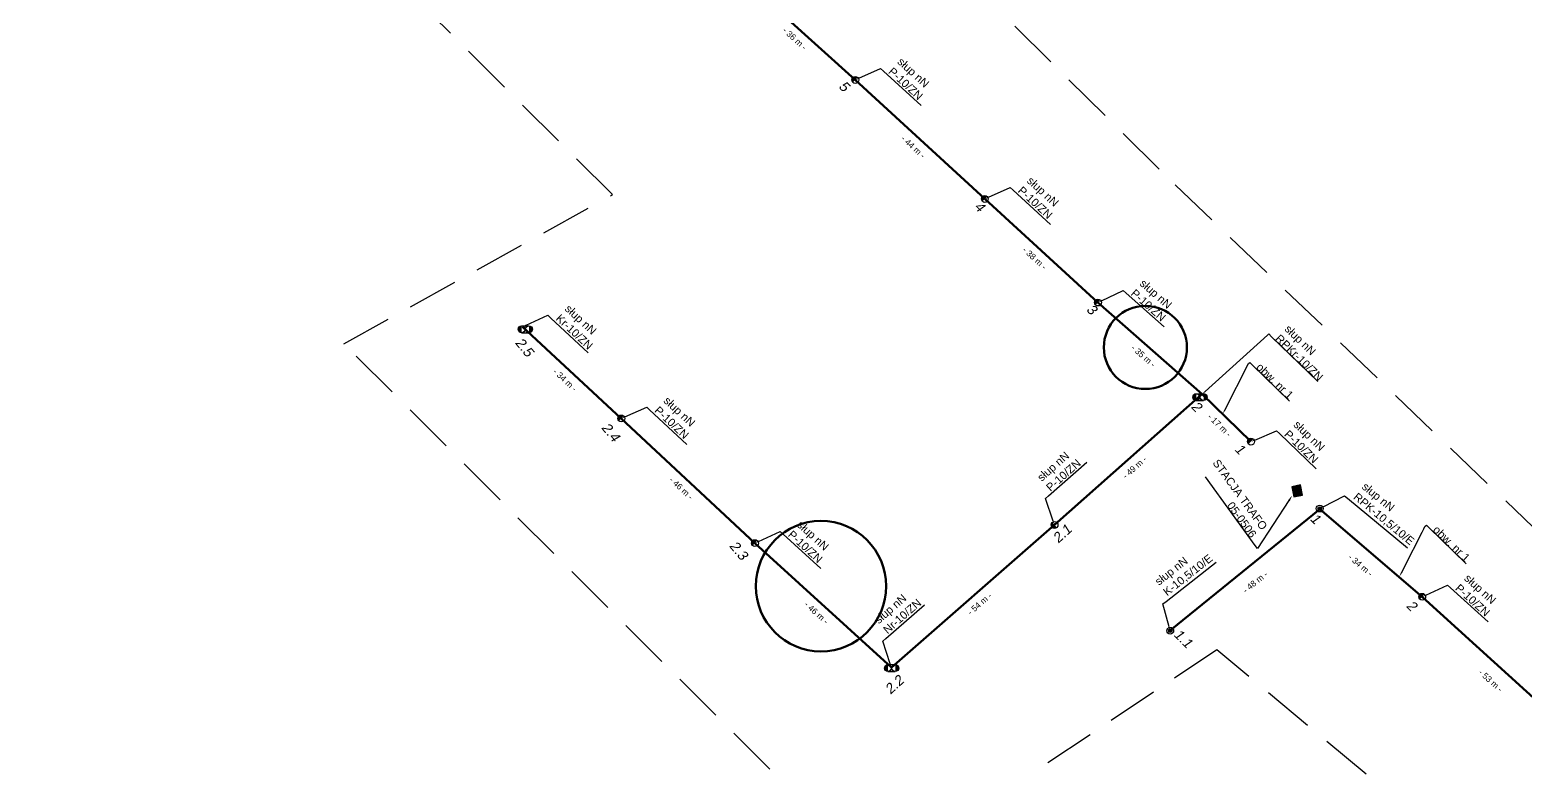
# Model space of a CAD drawing. Header units: millimetres. Extents: x 7530081 to 7533485, y 5764674 to 5768549.
# Drawn here: x 7530721.8 to 7531095.4, y 5767524.3 to 5767708.7 of the extents above; entities that cross this region are included whole.
import ezdxf
from ezdxf import colors
from ezdxf.entities.mleader import LeaderData, LeaderLine
from ezdxf.math import Vec2, Vec3

# ---------------------------------------------------------------- set-up
doc = ezdxf.new("R2010")
doc.units = ezdxf.units.MM
doc.linetypes.add('Celestynow_test|1_3', pattern=[1, 0.5, -0.5])
doc.linetypes.add('DASHED', pattern=[19.05, 12.7, -6.35])
for name, color, linetype, lineweight in [('!SN', 6, 'Celestynow_test|1_3', 70), ('!TELE', 3, 'Continuous', 50), ('!wymiary', 7, 'Continuous', 25), ('_numery', 7, 'Continuous', 40), ('_PRZEWIESZENIA', 6, 'Continuous', 50)]:
    doc.layers.add(name, color=color, linetype=linetype, lineweight=lineweight)
for name, color, linetype in [('!trafo', 6, 'DASHED'), ('_arkusze model', 7, 'Continuous'), ('_MM LINIA Sn', 40, 'Continuous'), ('_MM opisy', 7, 'Continuous'), ('_MM slupy', 5, 'Continuous'), ('_mm trafo', 3, 'Continuous')]:
    doc.layers.add(name, color=color, linetype=linetype)
doc.layers.get('_arkusze model').off()
doc.styles.get("Standard").update_dxf_attribs({"font": 'ARIAL.TTF'})
doc.dimstyles.new('opis linie', dxfattribs={"dimtxt": 1.5, "dimasz": 0.18, "dimexe": 0.18, "dimexo": 0.0625, "dimgap": 2.5, "dimtad": 4, "dimdec": 0, "dimzin": 0, "dimdsep": 46, "dimtxsty": 'Standard', "dimcen": 0.09, "dimse1": 1, "dimse2": 1, "dimsd1": 1, "dimsd2": 1, "dimclrt": 256, "dimadec": 0, "dimazin": 0, "dimtfac": 1, "dimtdec": 0, "dimtofl": 0, "dimtmove": 0, "dimatfit": 3, "dimfxl": 1, "dimtfill": 1, "dimtolj": 1, "dimtzin": 0, "dimarcsym": 0})

# ---------------------------------------------------------------- blocks, each defined once
blk = doc.blocks.new('R')
at = {"layer": '_MM slupy', "transparency": 33554687}
h = blk.add_hatch(color=256, dxfattribs=at)
h.dxf.hatch_style = 1
h.paths.add_polyline_path([(-0.93, -0.86), (-0.93, 0.86, 1)])
h = blk.add_hatch(color=256, dxfattribs=at)
h.dxf.hatch_style = 1
h.paths.add_polyline_path([(0.93, 0.86), (0.93, -0.86, 1)])
at = {"layer": '_MM slupy'}
for points in [[(-0.93, 0.86), (0.93, 0.86)], [(-0.93, -0.86), (0.93, -0.86)]]:
    blk.add_lwpolyline(points, dxfattribs=at)
for centre in [(-0.93, 0), (0.93, 0)]:
    blk.add_circle(centre, 0.857, dxfattribs=at)
blk = doc.blocks.new('E')
at = {"layer": '_MM slupy'}
h = blk.add_hatch(color=256, dxfattribs=at)
h.dxf.hatch_style = 1
h.paths.add_polyline_path([(0.27, 0.37, 1), (-0.27, -0.37, 1)])
for radius in [0.857, 0.457]:
    blk.add_circle((0, 0), radius, dxfattribs=at)
blk = doc.blocks.new('*D492')
at = {"layer": '!wymiary', "insert": (7531027.98, 5767570.74), "char_height": 1.5, "attachment_point": 5, "rotation": 38.9602, "bg_fill": 3, "box_fill_scale": 1.1, "bg_fill_color": 9, "bg_fill_true_color": 13158600, "bg_fill_transparency": 0}
blk.add_mtext('\\A1;- 48 m -', dxfattribs=at)
blk = doc.blocks.new('*D493')
at = {"layer": '!wymiary', "insert": (7531054.31, 5767574.96), "char_height": 1.5, "attachment_point": 5, "rotation": 319.4848, "bg_fill": 3, "box_fill_scale": 1.1, "bg_fill_color": 9, "bg_fill_true_color": 13158600, "bg_fill_transparency": 0}
blk.add_mtext('\\A1;- 34 m -', dxfattribs=at)
blk = doc.blocks.new('*D494')
at = {"layer": '!wymiary', "insert": (7531086.81, 5767546.13), "char_height": 1.5, "attachment_point": 5, "rotation": 317.7589, "bg_fill": 3, "box_fill_scale": 1.1, "bg_fill_color": 9, "bg_fill_true_color": 13158600, "bg_fill_transparency": 0}
blk.add_mtext('\\A1;- 53 m -', dxfattribs=at)
blk = doc.blocks.new('*D498')
at = {"layer": '!wymiary', "insert": (7530997.84, 5767599.39), "char_height": 1.5, "attachment_point": 5, "rotation": 41.5354, "bg_fill": 3, "box_fill_scale": 1.1, "bg_fill_color": 9, "bg_fill_true_color": 13158600, "bg_fill_transparency": 0}
blk.add_mtext('\\A1;- 49 m -', dxfattribs=at)
blk = doc.blocks.new('*D499')
at = {"layer": '!wymiary', "insert": (7530959.11, 5767565.32), "char_height": 1.5, "attachment_point": 5, "rotation": 41.1437, "bg_fill": 3, "box_fill_scale": 1.1, "bg_fill_color": 9, "bg_fill_true_color": 13158600, "bg_fill_transparency": 0}
blk.add_mtext('\\A1;- 54 m -', dxfattribs=at)
blk = doc.blocks.new('*D500')
at = {"layer": '!wymiary', "insert": (7530918.33, 5767563.09), "char_height": 1.5, "attachment_point": 5, "rotation": 317.6601, "bg_fill": 3, "box_fill_scale": 1.1, "bg_fill_color": 9, "bg_fill_true_color": 13158600, "bg_fill_transparency": 0}
blk.add_mtext('\\A1;- 46 m -', dxfattribs=at)
blk = doc.blocks.new('*D501')
at = {"layer": '!wymiary', "insert": (7530884.56, 5767594.21), "char_height": 1.5, "attachment_point": 5, "rotation": 316.999, "bg_fill": 3, "box_fill_scale": 1.1, "bg_fill_color": 9, "bg_fill_true_color": 13158600, "bg_fill_transparency": 0}
blk.add_mtext('\\A1;- 46 m -', dxfattribs=at)
blk = doc.blocks.new('*D502')
at = {"layer": '!wymiary', "insert": (7530855.52, 5767621.25), "char_height": 1.5, "attachment_point": 5, "rotation": 317.1051, "bg_fill": 3, "box_fill_scale": 1.1, "bg_fill_color": 9, "bg_fill_true_color": 13158600, "bg_fill_transparency": 0}
blk.add_mtext('\\A1;- 34 m -', dxfattribs=at)
blk = doc.blocks.new('*D503')
at = {"layer": '!wymiary', "insert": (7531019.07, 5767609.96), "char_height": 1.5, "attachment_point": 5, "rotation": 315.9439, "bg_fill": 3, "box_fill_scale": 1.1, "bg_fill_color": 9, "bg_fill_true_color": 13158600, "bg_fill_transparency": 0}
blk.add_mtext('\\A1;- 17 m -', dxfattribs=at)
blk = doc.blocks.new('*D504')
at = {"layer": '!wymiary', "insert": (7531000.03, 5767627.25), "char_height": 1.5, "attachment_point": 5, "rotation": 318.623, "bg_fill": 3, "box_fill_scale": 1.1, "bg_fill_color": 9, "bg_fill_true_color": 13158600, "bg_fill_transparency": 0}
blk.add_mtext('\\A1;- 35 m -', dxfattribs=at)
blk = doc.blocks.new('*D505')
at = {"layer": '!wymiary', "insert": (7530972.85, 5767651.68), "char_height": 1.5, "attachment_point": 5, "rotation": 317.5185, "bg_fill": 3, "box_fill_scale": 1.1, "bg_fill_color": 9, "bg_fill_true_color": 13158600, "bg_fill_transparency": 0}
blk.add_mtext('\\A1;- 38 m -', dxfattribs=at)
blk = doc.blocks.new('*D506')
at = {"layer": '!wymiary', "insert": (7530942.54, 5767679.51), "char_height": 1.5, "attachment_point": 5, "rotation": 317.4195, "bg_fill": 3, "box_fill_scale": 1.1, "bg_fill_color": 9, "bg_fill_true_color": 13158600, "bg_fill_transparency": 0}
blk.add_mtext('\\A1;- 44 m -', dxfattribs=at)
blk = doc.blocks.new('*D507')
at = {"layer": '!wymiary', "insert": (7530912.91, 5767706.55), "char_height": 1.5, "attachment_point": 5, "rotation": 317.8315, "bg_fill": 3, "box_fill_scale": 1.1, "bg_fill_color": 9, "bg_fill_true_color": 13158600, "bg_fill_transparency": 0}
blk.add_mtext('\\A1;- 36 m -', dxfattribs=at)
blk = doc.blocks.new('trafo')
at = {"layer": '_mm trafo'}
h = blk.add_hatch(color=256, dxfattribs=at)
h.dxf.hatch_style = 1
h.paths.add_polyline_path([(-1.15, 1.02), (-0.52, -1.51), (1.64, -0.96), (1.01, 1.59)])
at = {"layer": '_MM LINIA Sn', "color": 2, "lineweight": 60}
for p, q in [((0.58, 0.02), (-0.43, 0.9)), ((-0.32, -0.23), (0.58, 0.02)), ((0.58, -0.92), (-0.32, -0.23)), ((0.55, -0.72), (0.41, -0.9)), ((0.41, -0.9), (0.58, -0.92)), ((0.58, -0.92), (0.55, -0.72))]:
    blk.add_line(p, q, dxfattribs=at)
at = {"layer": '_mm trafo', "flags": 128}
blk.add_lwpolyline([(-0.52, -1.52), (1.64, -0.96), (0.98, 1.58), (-1.17, 0.99), (-0.52, -1.52)], close=True, dxfattribs=at)
blk = doc.blocks.new('ZN')
at = {"layer": '_MM slupy', "transparency": 33554687}
h = blk.add_hatch(color=256, dxfattribs=at)
h.dxf.hatch_style = 1
h.paths.add_polyline_path([(0, -0.86), (0, 0.86, 1)])
at = {"layer": '_MM slupy'}
blk.add_circle((0, 0), 0.857, dxfattribs=at)

msp = doc.modelspace()

# ---------------------------------------------------------------- linework, layer by layer
at = {"layer": '!TELE'}
for points in [[(7530778.17, 5767841.43), (7530797.63, 5767815.88), (7530818.22, 5767796.45), (7530844.76, 5767771.99), (7530866.84, 5767751.89), (7530901.15, 5767720.59), (7530928.04, 5767696.23), (7530960.42, 5767666.48), (7530988.68, 5767640.6), (7531014.7, 5767617.68), (7531026.93, 5767605.85)], [(7530844.89, 5767634.56), (7530869.57, 5767611.63), (7530902.97, 5767580.48), (7530937.07, 5767549.41), (7530977.83, 5767585.02), (7531014.51, 5767617.52)], [(7531006.79, 5767558.77), (7531044.12, 5767588.95), (7531069.71, 5767567.08), (7531109.3, 5767531.13), (7531124.7, 5767517.23), (7531142.72, 5767501.32), (7531182.57, 5767465.73)]]:
    msp.add_lwpolyline(points, dxfattribs=at)
at = {"layer": '!trafo', "color": 3}
msp.add_lwpolyline([(7530721.79, 5767812.42), (7530791.83, 5767883.85), (7531007.96, 5767670.02), (7531238.84, 5767449.28), (7531383.66, 5767315.61), (7531348.52, 5767279.03), (7531018.4, 5767553.8), (7530933.62, 5767497.1), (7530800.23, 5767630.31), (7530867.37, 5767667.57), (7530721.79, 5767812.42)], dxfattribs=at)

# ---------------------------------------------------------------- block references
at = {"layer": '_arkusze model', "rotation": 357.3066721443946}
msp.add_blockref('trafo', (7531038.22, 5767593.54), dxfattribs=at)
at = {"layer": '_MM slupy'}
for p, rotation in [((7530928.04, 5767696.23), 317.4195092161975), ((7530960.42, 5767666.48), 317.5184534526086), ((7530988.68, 5767640.6), 318.6230271537827), ((7530869.57, 5767611.63), 316.9989771457243), ((7531026.93, 5767605.85), 315.9439383986302), ((7530977.83, 5767585.02), 41.53535478112362), ((7530902.97, 5767580.48), 317.6600979381356), ((7531069.71, 5767567.08), 317.7589162785411)]:
    msp.add_blockref('ZN', p, dxfattribs=dict(at, rotation=rotation))

# ---------------------------------------------------------------- next in the draw order: leaders
at = {"layer": '_MM opisy'}
ml = msp.add_multileader_mtext('Standard', dxfattribs=at)
ml.set_content('\\pxql;słup nN\\PP-10/ZN', color=256)
ml.set_leader_properties()
ml.build(insert=Vec2(0, 0))
ml.multileader.update_dxf_attribs({"has_text_frame": 1, "text_left_attachment_type": 5, "text_right_attachment_type": 5, "dogleg_length": 1, "arrow_head_size": 1})
ctx = ml.context
ctx.base_point, ctx.char_height, ctx.arrow_head_size, ctx.landing_gap_size, ctx.plane_origin, ctx.plane_x_axis, ctx.plane_y_axis = Vec3(7530935.11, 5767698.44), 2, 1, 1, Vec3(7530928.35, 5767694.02), Vec3(0.736328, -0.676625), Vec3(0.676625, 0.736328)
ctx.left_attachment, ctx.right_attachment = 5, 5
notes = []
notes.append((ctx, [(0, (1, 1, 0), (7530934.37, 5767699.11), (0.736328, -0.676625), 1, [(0, [(7530928.04, 5767696.23), (7530934.37, 5767699.11)], 0, [])])]))
ctx.mtext.insert, ctx.mtext.text_direction, ctx.mtext.rotation, ctx.mtext.flow_direction = Vec3(7530939.75, 5767702.01), Vec3(0.736328, -0.676625), 5.540016, 5
ctx.mtext.has_bg_fill, ctx.mtext.bg_color, ctx.mtext.bg_scale_factor, ctx.mtext.bg_transparency, ctx.mtext.use_window_bg_color = 1, -1023410175, 1, 0, 1
ml = msp.add_multileader_mtext('Standard', dxfattribs=at)
ml.set_content('\\pxql;słup nN\\PP-10/ZN', color=256)
ml.set_leader_properties()
ml.build(insert=Vec2(0, 0))
ml.multileader.update_dxf_attribs({"has_text_frame": 1, "text_left_attachment_type": 5, "text_right_attachment_type": 5, "dogleg_length": 1, "arrow_head_size": 1})
ctx = ml.context
ctx.base_point, ctx.char_height, ctx.arrow_head_size, ctx.landing_gap_size, ctx.plane_origin, ctx.plane_x_axis, ctx.plane_y_axis = Vec3(7530967.48, 5767668.7), 2, 1, 1, Vec3(7530960.73, 5767664.27), Vec3(0.737495, -0.675353), Vec3(0.675353, 0.737495)
ctx.left_attachment, ctx.right_attachment = 5, 5
notes.append((ctx, [(0, (1, 1, 0), (7530966.74, 5767669.37), (0.737495, -0.675353), 1, [(0, [(7530960.42, 5767666.48), (7530966.74, 5767669.37)], 0, [])])]))
ctx.mtext.insert, ctx.mtext.text_direction, ctx.mtext.rotation, ctx.mtext.flow_direction = Vec3(7530972.11, 5767672.28), Vec3(0.737495, -0.675353), 5.541742, 5
ctx.mtext.has_bg_fill, ctx.mtext.bg_color, ctx.mtext.bg_scale_factor, ctx.mtext.bg_transparency, ctx.mtext.use_window_bg_color = 1, -1023410175, 1, 0, 1
ml = msp.add_multileader_mtext('Standard', dxfattribs=at)
ml.set_content('\\pxql;słup nN\\PP-10/ZN', color=256)
ml.set_leader_properties()
ml.build(insert=Vec2(0, 0))
ml.multileader.update_dxf_attribs({"has_text_frame": 1, "text_left_attachment_type": 5, "text_right_attachment_type": 5, "dogleg_length": 1, "arrow_head_size": 1})
ctx = ml.context
ctx.base_point, ctx.char_height, ctx.arrow_head_size, ctx.landing_gap_size, ctx.plane_origin, ctx.plane_x_axis, ctx.plane_y_axis = Vec3(7530995.7, 5767642.95), 2, 1, 1, Vec3(7530989.03, 5767638.4), Vec3(0.750377, -0.66101), Vec3(0.66101, 0.750377)
ctx.left_attachment, ctx.right_attachment = 5, 5
notes.append((ctx, [(0, (1, 1, 0), (7530994.95, 5767643.61), (0.750377, -0.66101), 1, [(0, [(7530988.68, 5767640.6), (7530994.95, 5767643.61)], 0, [])])]))
ctx.mtext.insert, ctx.mtext.text_direction, ctx.mtext.rotation, ctx.mtext.flow_direction = Vec3(7531000.26, 5767646.62), Vec3(0.750377, -0.66101), 5.561021, 5
ctx.mtext.has_bg_fill, ctx.mtext.bg_color, ctx.mtext.bg_scale_factor, ctx.mtext.bg_transparency, ctx.mtext.use_window_bg_color = 1, -1023410175, 1, 0, 1
ml = msp.add_multileader_mtext('Standard', dxfattribs=at)
ml.set_content('\\pxql;słup nN\\PKr-10/ZN', color=256)
ml.set_leader_properties()
ml.build(insert=Vec2(0, 0))
ml.multileader.update_dxf_attribs({"has_text_frame": 1, "text_left_attachment_type": 5, "text_right_attachment_type": 5, "dogleg_length": 1, "arrow_head_size": 1})
ctx = ml.context
ctx.base_point, ctx.char_height, ctx.arrow_head_size, ctx.landing_gap_size, ctx.plane_origin, ctx.plane_x_axis, ctx.plane_y_axis = Vec3(7530851.97, 5767636.73), 2, 1, 1, Vec3(7530845.18, 5767632.35), Vec3(0.732603, -0.680656), Vec3(0.680656, 0.732603)
ctx.left_attachment, ctx.right_attachment = 5, 5
notes.append((ctx, [(0, (1, 1, 0), (7530851.24, 5767637.41), (0.732603, -0.680656), 1, [(0, [(7530844.89, 5767634.56), (7530851.24, 5767637.41)], 0, [])])]))
ctx.mtext.insert, ctx.mtext.text_direction, ctx.mtext.rotation, ctx.mtext.flow_direction = Vec3(7530856.65, 5767640.3), Vec3(0.732603, -0.680656), 5.534528, 5
ctx.mtext.has_bg_fill, ctx.mtext.bg_color, ctx.mtext.bg_scale_factor, ctx.mtext.bg_transparency, ctx.mtext.use_window_bg_color = 1, -1023410175, 1, 0, 1
ml = msp.add_multileader_mtext('Standard', dxfattribs=at)
ml.set_content('\\pxql;słup nN\\PRPKr-10/ZN', color=256)
ml.set_leader_properties()
ml.build(insert=Vec2(0, 0))
ml.multileader.update_dxf_attribs({"has_text_frame": 1, "text_left_attachment_type": 5, "text_right_attachment_type": 5, "dogleg_length": 1, "arrow_head_size": 1})
ctx = ml.context
ctx.base_point, ctx.char_height, ctx.arrow_head_size, ctx.landing_gap_size, ctx.plane_origin, ctx.plane_x_axis, ctx.plane_y_axis = Vec3(7531032.08, 5767632.05), 2, 1, 1, Vec3(7531014.95, 5767615.47), Vec3(0.71866, -0.695362), Vec3(0.695362, 0.71866)
ctx.left_attachment, ctx.right_attachment = 5, 5
notes.append((ctx, [(0, (1, 1, 0), (7531031.36, 5767632.75), (0.71866, -0.695362), 1, [(0, [(7531014.7, 5767617.68), (7531031.08, 5767632.46)], 0, [])])]))
ctx.mtext.insert, ctx.mtext.text_direction, ctx.mtext.rotation, ctx.mtext.flow_direction = Vec3(7531036.55, 5767635.24), Vec3(0.71866, -0.695362), 5.514262, 5
ctx.mtext.has_bg_fill, ctx.mtext.bg_color, ctx.mtext.bg_scale_factor, ctx.mtext.bg_transparency, ctx.mtext.use_window_bg_color = 1, -1023410175, 1, 0, 1
ml = msp.add_multileader_mtext('Standard', dxfattribs=at)
ml.set_content('\\pxql;słup nN\\PP-10/ZN', color=256)
ml.set_leader_properties()
ml.build(insert=Vec2(0, 0))
ml.multileader.update_dxf_attribs({"has_text_frame": 1, "text_left_attachment_type": 5, "text_right_attachment_type": 5, "dogleg_length": 1, "arrow_head_size": 1})
ctx = ml.context
ctx.base_point, ctx.char_height, ctx.arrow_head_size, ctx.landing_gap_size, ctx.plane_origin, ctx.plane_x_axis, ctx.plane_y_axis = Vec3(7530876.65, 5767613.78), 2, 1, 1, Vec3(7530869.86, 5767609.42), Vec3(0.731342, -0.682011), Vec3(0.682011, 0.731342)
ctx.left_attachment, ctx.right_attachment = 5, 5
notes.append((ctx, [(0, (1, 1, 0), (7530875.92, 5767614.47), (0.731342, -0.682011), 1, [(0, [(7530869.57, 5767611.63), (7530875.92, 5767614.47)], 0, [])])]))
ctx.mtext.insert, ctx.mtext.text_direction, ctx.mtext.rotation, ctx.mtext.flow_direction = Vec3(7530881.32, 5767617.32), Vec3(0.731342, -0.682011), 5.532676, 5
ctx.mtext.has_bg_fill, ctx.mtext.bg_color, ctx.mtext.bg_scale_factor, ctx.mtext.bg_transparency, ctx.mtext.use_window_bg_color = 1, -1023410175, 1, 0, 1
ml = msp.add_multileader_mtext('Standard', dxfattribs=at)
ml.set_content('\\pxql;słup nN\\PP-10/ZN', color=256)
ml.set_leader_properties()
ml.build(insert=Vec2(0, 0))
ml.multileader.update_dxf_attribs({"has_text_frame": 1, "text_left_attachment_type": 5, "text_right_attachment_type": 5, "dogleg_length": 1, "arrow_head_size": 1})
ctx = ml.context
ctx.base_point, ctx.char_height, ctx.arrow_head_size, ctx.landing_gap_size, ctx.plane_origin, ctx.plane_x_axis, ctx.plane_y_axis = Vec3(7531034.05, 5767607.87), 2, 1, 1, Vec3(7531027.18, 5767603.63), Vec3(0.71866, -0.695362), Vec3(0.695362, 0.71866)
ctx.left_attachment, ctx.right_attachment = 5, 5
notes.append((ctx, [(0, (1, 1, 0), (7531033.33, 5767608.57), (0.71866, -0.695362), 1, [(0, [(7531026.93, 5767605.85), (7531033.33, 5767608.57)], 0, [])])]))
ctx.mtext.insert, ctx.mtext.text_direction, ctx.mtext.rotation, ctx.mtext.flow_direction = Vec3(7531038.78, 5767611.32), Vec3(0.71866, -0.695362), 5.514262, 5
ctx.mtext.has_bg_fill, ctx.mtext.bg_color, ctx.mtext.bg_scale_factor, ctx.mtext.bg_transparency, ctx.mtext.use_window_bg_color = 1, -1023410175, 1, 0, 1
ml = msp.add_multileader_mtext('Standard', dxfattribs=at)
ml.set_content('\\pxql;słup nN\\PP-10/ZN', color=256)
ml.set_leader_properties()
ml.build(insert=Vec2(0, 0))
ml.multileader.update_dxf_attribs({"has_text_frame": 1, "text_left_attachment_type": 5, "text_right_attachment_type": 5, "dogleg_length": 1, "arrow_head_size": 1})
ctx = ml.context
ctx.base_point, ctx.char_height, ctx.arrow_head_size, ctx.landing_gap_size, ctx.plane_origin, ctx.plane_x_axis, ctx.plane_y_axis = Vec3(7530976.36, 5767592.28), 2, 1, 1, Vec3(7530980.06, 5767585.1), Vec3(0.748547, 0.663082), Vec3(-0.663082, 0.748547)
ctx.left_attachment, ctx.right_attachment = 5, 5
notes.append((ctx, [(0, (1, 1, 0), (7530975.61, 5767591.62), (0.748547, 0.663082), 1, [(0, [(7530977.83, 5767585.02), (7530975.61, 5767591.62)], 0, [])])]))
ctx.mtext.insert, ctx.mtext.text_direction, ctx.mtext.rotation, ctx.mtext.flow_direction = Vec3(7530973.29, 5767597.26), Vec3(0.748547, 0.663082), 0.724929, 5
ctx.mtext.has_bg_fill, ctx.mtext.bg_color, ctx.mtext.bg_scale_factor, ctx.mtext.bg_transparency, ctx.mtext.use_window_bg_color = 1, -1023410175, 1, 0, 1
ml = msp.add_multileader_mtext('Standard', dxfattribs=at)
ml.set_content('\\pxql;słup nN\\PP-10/ZN', color=256)
ml.set_leader_properties()
ml.build(insert=Vec2(0, 0))
ml.multileader.update_dxf_attribs({"has_text_frame": 1, "text_left_attachment_type": 5, "text_right_attachment_type": 5, "dogleg_length": 1, "arrow_head_size": 1})
ctx = ml.context
ctx.base_point, ctx.char_height, ctx.arrow_head_size, ctx.landing_gap_size, ctx.plane_origin, ctx.plane_x_axis, ctx.plane_y_axis = Vec3(7530910.03, 5767582.72), 2, 1, 1, Vec3(7530903.29, 5767578.27), Vec3(0.739162, -0.673527), Vec3(0.673527, 0.739162)
ctx.left_attachment, ctx.right_attachment = 5, 5
notes.append((ctx, [(0, (1, 1, 0), (7530909.29, 5767583.39), (0.739162, -0.673527), 1, [(0, [(7530902.97, 5767580.48), (7530909.29, 5767583.39)], 0, [])])]))
ctx.mtext.insert, ctx.mtext.text_direction, ctx.mtext.rotation, ctx.mtext.flow_direction = Vec3(7530914.65, 5767586.31), Vec3(0.739162, -0.673527), 5.544215, 5
ctx.mtext.has_bg_fill, ctx.mtext.bg_color, ctx.mtext.bg_scale_factor, ctx.mtext.bg_transparency, ctx.mtext.use_window_bg_color = 1, -1023410175, 1, 0, 1
ml = msp.add_multileader_mtext('Standard', dxfattribs=at)
ml.set_content('\\pxql;słup nN\\PK-10,5/10/E', color=256)
ml.set_leader_properties()
ml.build(insert=Vec2(0, 0))
ml.multileader.update_dxf_attribs({"has_text_frame": 1, "text_left_attachment_type": 5, "text_right_attachment_type": 5, "dogleg_length": 1, "arrow_head_size": 1})
ctx = ml.context
ctx.base_point, ctx.char_height, ctx.arrow_head_size, ctx.landing_gap_size, ctx.plane_origin, ctx.plane_x_axis, ctx.plane_y_axis = Vec3(7531005.7, 5767565.91), 2, 1, 1, Vec3(7531008.97, 5767558.53), Vec3(0.785571, 0.618772), Vec3(-0.618772, 0.785571)
ctx.left_attachment, ctx.right_attachment = 5, 5
notes.append((ctx, [(0, (1, 1, 0), (7531004.91, 5767565.29), (0.785571, 0.618772), 1, [(0, [(7531006.75, 5767558.58), (7531004.91, 5767565.29)], 0, [])])]))
ctx.mtext.insert, ctx.mtext.text_direction, ctx.mtext.rotation, ctx.mtext.flow_direction = Vec3(7531002.67, 5767571.37), Vec3(0.785571, 0.618772), 0.667178, 5
ctx.mtext.has_bg_fill, ctx.mtext.bg_color, ctx.mtext.bg_scale_factor, ctx.mtext.bg_transparency, ctx.mtext.use_window_bg_color = 1, -1023410175, 1, 0, 1
ml = msp.add_multileader_mtext('Standard', dxfattribs=at)
ml.set_content('\\pxql;słup nN\\PP-10/ZN', color=256)
ml.set_leader_properties()
ml.build(insert=Vec2(0, 0))
ml.multileader.update_dxf_attribs({"has_text_frame": 1, "text_left_attachment_type": 5, "text_right_attachment_type": 5, "dogleg_length": 1, "arrow_head_size": 1})
ctx = ml.context
ctx.base_point, ctx.char_height, ctx.arrow_head_size, ctx.landing_gap_size, ctx.plane_origin, ctx.plane_x_axis, ctx.plane_y_axis = Vec3(7531076.76, 5767569.33), 2, 1, 1, Vec3(7531070.03, 5767564.88), Vec3(0.740323, -0.672252), Vec3(0.672252, 0.740323)
ctx.left_attachment, ctx.right_attachment = 5, 5
notes.append((ctx, [(0, (1, 1, 0), (7531076.02, 5767570), (0.740323, -0.672252), 1, [(0, [(7531069.71, 5767567.08), (7531076.02, 5767570)], 0, [])])]))
ctx.mtext.insert, ctx.mtext.text_direction, ctx.mtext.rotation, ctx.mtext.flow_direction = Vec3(7531081.38, 5767572.93), Vec3(0.740323, -0.672252), 5.545939, 5
ctx.mtext.has_bg_fill, ctx.mtext.bg_color, ctx.mtext.bg_scale_factor, ctx.mtext.bg_transparency, ctx.mtext.use_window_bg_color = 1, -1023410175, 1, 0, 1
ml = msp.add_multileader_mtext('Standard', dxfattribs=at)
ml.set_content('\\pxql;słup nN\\PNr-10/ZN', color=256)
ml.set_leader_properties()
ml.build(insert=Vec2(0, 0))
ml.multileader.update_dxf_attribs({"has_text_frame": 1, "text_left_attachment_type": 5, "text_right_attachment_type": 5, "dogleg_length": 1, "arrow_head_size": 1})
ctx = ml.context
ctx.base_point, ctx.char_height, ctx.arrow_head_size, ctx.landing_gap_size, ctx.plane_origin, ctx.plane_x_axis, ctx.plane_y_axis = Vec3(7530935.65, 5767556.68), 2, 1, 1, Vec3(7530939.3, 5767549.47), Vec3(0.753062, 0.657949), Vec3(-0.657949, 0.753062)
ctx.left_attachment, ctx.right_attachment = 5, 5
notes.append((ctx, [(0, (1, 1, 0), (7530934.9, 5767556.02), (0.753062, 0.657949), 1, [(0, [(7530937.07, 5767549.41), (7530934.9, 5767556.02)], 0, [])])]))
ctx.mtext.insert, ctx.mtext.text_direction, ctx.mtext.rotation, ctx.mtext.flow_direction = Vec3(7530932.59, 5767561.7), Vec3(0.753062, 0.657949), 0.718092, 5
ctx.mtext.has_bg_fill, ctx.mtext.bg_color, ctx.mtext.bg_scale_factor, ctx.mtext.bg_transparency, ctx.mtext.use_window_bg_color = 1, -1023410175, 1, 0, 1
for ctx, leaders in notes:
    for number, flags, end, landing, length, lines in leaders:
        leader = LeaderData()
        leader.index, (leader.has_last_leader_line, leader.has_dogleg_vector, leader.attachment_direction) = number, flags
        leader.last_leader_point, leader.dogleg_vector, leader.dogleg_length = Vec3(end), Vec3(landing), length
        for number, points, colour, breaks in lines:
            line = LeaderLine()
            line.index, line.vertices, line.color, line.breaks = number, Vec3.list(points), colors.encode_raw_color(colour), breaks
            leader.lines.append(line)
        ctx.leaders.append(leader)

# ---------------------------------------------------------------- next in the draw order: block references
at = {"layer": '!SN'}
for p in [(7530845.57, 5767633.91), (7531014.16, 5767616.97), (7530937.11, 5767549.28)]:
    msp.add_blockref('R', p, dxfattribs=at)
at = {"rotation": 38.22648709086728}
msp.add_blockref('E', (7531006.75, 5767558.58), dxfattribs=at)

# ---------------------------------------------------------------- next in the draw order: leaders
at = {"layer": '_MM opisy'}
ml = msp.add_multileader_mtext('Standard', dxfattribs=at)
ml.set_content('\\pxql;słup nN\\PRPK-10,5/10/E', color=256)
ml.set_leader_properties()
ml.build(insert=Vec2(0, 0))
ml.multileader.update_dxf_attribs({"has_text_frame": 1, "text_left_attachment_type": 5, "text_right_attachment_type": 5, "dogleg_length": 1, "arrow_head_size": 1})
ctx = ml.context
ctx.base_point, ctx.char_height, ctx.arrow_head_size, ctx.landing_gap_size, ctx.plane_origin, ctx.plane_x_axis, ctx.plane_y_axis = Vec3(7531051.05, 5767591.7), 2, 1, 1, Vec3(7531044.53, 5767586.94), Vec3(0.771086, -0.63673), Vec3(0.63673, 0.771086)
ctx.left_attachment, ctx.right_attachment = 5, 5
notes = []
notes.append((ctx, [(0, (1, 1, 0), (7531050.28, 5767592.34), (0.771086, -0.63673), 1, [(0, [(7531044.11, 5767589.13), (7531050.28, 5767592.34)], 0, [])])]))
ctx.mtext.insert, ctx.mtext.text_direction, ctx.mtext.rotation, ctx.mtext.flow_direction = Vec3(7531055.74, 5767595.82), Vec3(0.771086, -0.63673), 5.592935, 5
ctx.mtext.has_bg_fill, ctx.mtext.bg_color, ctx.mtext.bg_scale_factor, ctx.mtext.bg_transparency, ctx.mtext.use_window_bg_color = 1, -1023410175, 1, 0, 1
for ctx, leaders in notes:
    for number, flags, end, landing, length, lines in leaders:
        leader = LeaderData()
        leader.index, (leader.has_last_leader_line, leader.has_dogleg_vector, leader.attachment_direction) = number, flags
        leader.last_leader_point, leader.dogleg_vector, leader.dogleg_length = Vec3(end), Vec3(landing), length
        for number, points, colour, breaks in lines:
            line = LeaderLine()
            line.index, line.vertices, line.color, line.breaks = number, Vec3.list(points), colors.encode_raw_color(colour), breaks
            leader.lines.append(line)
        ctx.leaders.append(leader)

# ---------------------------------------------------------------- next in the draw order: block references
at = {"rotation": 320.4515511009865}
msp.add_blockref('E', (7531044.11, 5767589.13), dxfattribs=at)

# ---------------------------------------------------------------- next in the draw order: dimensions: what is measured, and where the dimension line sits
at = {"layer": '!wymiary'}
dim = msp.add_aligned_dim(p1=(7531006.79, 5767558.77), p2=(7531044.12, 5767588.95), distance=-0.75, dimstyle='opis linie', override={"dimpost": '- <> m -'}, dxfattribs=at)
dim.commit()
dim.dimension.update_dxf_attribs({"geometry": '*D492', "text_midpoint": (7531027.98, 5767570.74)})

# ---------------------------------------------------------------- next in the draw order: texts
at = {"layer": '_numery', "oblique": 10}
msp.add_text('1.1', height=2.5, rotation=314.9841, dxfattribs=at).set_placement((7531007.43, 5767557.46))

# ---------------------------------------------------------------- next in the draw order: dimensions: what is measured, and where the dimension line sits
at = {"layer": '!wymiary'}
for p1, p2, picture, middle in [((7531014.51, 5767617.52), (7530977.83, 5767585.02), '*D498', (7530997.84, 5767599.39)), ((7531044.12, 5767588.95), (7531069.71, 5767567.08), '*D493', (7531054.31, 5767574.96))]:
    dim = msp.add_aligned_dim(p1=p1, p2=p2, distance=-0.75, dimstyle='opis linie', override={"dimpost": '- <> m -'}, dxfattribs=at)
    dim.commit()
    dim.dimension.update_dxf_attribs({"geometry": picture, "text_midpoint": middle})

# ---------------------------------------------------------------- next in the draw order: texts
at = {"layer": '_numery', "oblique": 10}
msp.add_text('1', height=2.5, rotation=314.9841, dxfattribs=at).set_placement((7531041.52, 5767586.4))

# ---------------------------------------------------------------- next in the draw order: dimensions: what is measured, and where the dimension line sits
at = {"layer": '!wymiary'}
for p1, p2, picture, middle in [((7531026.93, 5767605.85), (7531014.7, 5767617.68), '*D503', (7531019.07, 5767609.96)), ((7530977.83, 5767585.02), (7530937.07, 5767549.41), '*D499', (7530959.11, 5767565.32)), ((7531069.71, 5767567.08), (7531109.3, 5767531.13), '*D494', (7531086.81, 5767546.13))]:
    dim = msp.add_aligned_dim(p1=p1, p2=p2, distance=-0.75, dimstyle='opis linie', override={"dimpost": '- <> m -'}, dxfattribs=at)
    dim.commit()
    dim.dimension.update_dxf_attribs({"geometry": picture, "text_midpoint": middle})

# ---------------------------------------------------------------- next in the draw order: leaders
at = {"layer": '_MM opisy', "color": 1}
ml = msp.add_multileader_mtext('Standard', dxfattribs=at)
ml.set_content('\\pxql;obw. nr 1', color=1)
ml.set_leader_properties()
ml.build(insert=Vec2(0, 0))
ml.multileader.update_dxf_attribs({"has_text_frame": 1, "text_left_attachment_type": 5, "text_right_attachment_type": 5, "dogleg_length": 1, "arrow_head_size": 1})
ctx = ml.context
ctx.base_point, ctx.char_height, ctx.arrow_head_size, ctx.landing_gap_size, ctx.plane_origin, ctx.plane_x_axis, ctx.plane_y_axis = Vec3(7531071.48, 5767584.29), 2, 1, 1, Vec3(7531054.35, 5767567.71), Vec3(0.71866, -0.695362), Vec3(0.695362, 0.71866)
ctx.left_attachment, ctx.right_attachment = 5, 5
notes = []
notes.append((ctx, [(0, (1, 1, 0), (7531070.76, 5767584.99), (0.71866, -0.695362), 1, [(0, [(7531064.05, 5767572.17), (7531070.48, 5767584.7)], 0, [])])]))
ctx.mtext.insert, ctx.mtext.text_direction, ctx.mtext.rotation, ctx.mtext.flow_direction = Vec3(7531073.62, 5767585.06), Vec3(0.71866, -0.695362), 5.514262, 5
ctx.mtext.has_bg_fill, ctx.mtext.bg_color, ctx.mtext.bg_scale_factor, ctx.mtext.bg_transparency, ctx.mtext.use_window_bg_color = 1, -1023410175, 1, 0, 1
at = {"layer": '_mm trafo', "color": 3}
ml = msp.add_multileader_mtext('Standard', dxfattribs=at)
ml.set_content('STACJA TRAFO\\P05-0506', color=3)
ml.set_leader_properties()
ml.build(insert=Vec2(0, 0))
ml.multileader.update_dxf_attribs({"has_text_frame": 1, "text_left_attachment_type": 5, "text_right_attachment_type": 5, "dogleg_length": 1, "arrow_head_size": 1.5})
ctx = ml.context
ctx.base_point, ctx.char_height, ctx.arrow_head_size, ctx.plane_origin, ctx.plane_x_axis, ctx.plane_y_axis = Vec3(7531013.45, 5767599.93), 2, 1.5, Vec3(7531013.88, 5767572.01), Vec3(0.586772, -0.809752), Vec3(0.809752, 0.586772)
ctx.left_attachment, ctx.right_attachment, ctx.text_align_type, ctx.attachment_type = 5, 5, 2, 2
notes.append((ctx, [(0, (1, 1, 0), (7531028.53, 5767579.11), (-0.586772, 0.809752), 1, [(0, [(7531037.23, 5767592.37)], 0, [])])]))
ctx.mtext.insert, ctx.mtext.text_direction, ctx.mtext.rotation, ctx.mtext.alignment, ctx.mtext.flow_direction = Vec3(7531031.15, 5767584.72), Vec3(0.586772, -0.809752), 5.339456, 3, 5
ctx.mtext.has_bg_fill, ctx.mtext.bg_color, ctx.mtext.bg_scale_factor, ctx.mtext.bg_transparency, ctx.mtext.use_window_bg_color = 1, -1073741824, 1, 0, 1
for ctx, leaders in notes:
    for number, flags, end, landing, length, lines in leaders:
        leader = LeaderData()
        leader.index, (leader.has_last_leader_line, leader.has_dogleg_vector, leader.attachment_direction) = number, flags
        leader.last_leader_point, leader.dogleg_vector, leader.dogleg_length = Vec3(end), Vec3(landing), length
        for number, points, colour, breaks in lines:
            line = LeaderLine()
            line.index, line.vertices, line.color, line.breaks = number, Vec3.list(points), colors.encode_raw_color(colour), breaks
            leader.lines.append(line)
        ctx.leaders.append(leader)

# ---------------------------------------------------------------- next in the draw order: texts
at = {"layer": '_numery', "oblique": 10}
for s, rotation, p in [('2', 314.9841, (7531011.79, 5767614.42)), ('1', 314.9841, (7531022.66, 5767603.79)), ('2.1', 42.0928, (7530978.76, 5767580.32)), ('2', 314.9841, (7531065.56, 5767564.65))]:
    msp.add_text(s, height=2.5, rotation=rotation, dxfattribs=at).set_placement(p)

# ---------------------------------------------------------------- next in the draw order: dimensions: what is measured, and where the dimension line sits
at = {"layer": '!wymiary'}
for p1, p2, picture, middle in [((7531014.7, 5767617.68), (7530988.68, 5767640.6), '*D504', (7531000.03, 5767627.25)), ((7530937.07, 5767549.41), (7530902.97, 5767580.48), '*D500', (7530918.33, 5767563.09))]:
    dim = msp.add_aligned_dim(p1=p1, p2=p2, distance=-0.75, dimstyle='opis linie', override={"dimpost": '- <> m -'}, dxfattribs=at)
    dim.commit()
    dim.dimension.update_dxf_attribs({"geometry": picture, "text_midpoint": middle})

# ---------------------------------------------------------------- next in the draw order: leaders
at = {"layer": '_MM opisy', "color": 1}
ml = msp.add_multileader_mtext('Standard', dxfattribs=at)
ml.set_content('\\pxql;obw. nr 1', color=1)
ml.set_leader_properties()
ml.build(insert=Vec2(0, 0))
ml.multileader.update_dxf_attribs({"has_text_frame": 1, "text_left_attachment_type": 5, "text_right_attachment_type": 5, "dogleg_length": 1, "arrow_head_size": 1})
ctx = ml.context
ctx.base_point, ctx.char_height, ctx.arrow_head_size, ctx.landing_gap_size, ctx.plane_origin, ctx.plane_x_axis, ctx.plane_y_axis = Vec3(7531027.33, 5767624.94), 2, 1, 1, Vec3(7531010.2, 5767608.35), Vec3(0.71866, -0.695362), Vec3(0.695362, 0.71866)
ctx.left_attachment, ctx.right_attachment = 5, 5
notes = []
notes.append((ctx, [(0, (1, 1, 0), (7531026.61, 5767625.64), (0.71866, -0.695362), 1, [(0, [(7531019.9, 5767612.82), (7531026.34, 5767625.35)], 0, [])])]))
ctx.mtext.insert, ctx.mtext.text_direction, ctx.mtext.rotation, ctx.mtext.flow_direction = Vec3(7531029.47, 5767625.71), Vec3(0.71866, -0.695362), 5.514262, 5
ctx.mtext.has_bg_fill, ctx.mtext.bg_color, ctx.mtext.bg_scale_factor, ctx.mtext.bg_transparency, ctx.mtext.use_window_bg_color = 1, -1023410175, 1, 0, 1
for ctx, leaders in notes:
    for number, flags, end, landing, length, lines in leaders:
        leader = LeaderData()
        leader.index, (leader.has_last_leader_line, leader.has_dogleg_vector, leader.attachment_direction) = number, flags
        leader.last_leader_point, leader.dogleg_vector, leader.dogleg_length = Vec3(end), Vec3(landing), length
        for number, points, colour, breaks in lines:
            line = LeaderLine()
            line.index, line.vertices, line.color, line.breaks = number, Vec3.list(points), colors.encode_raw_color(colour), breaks
            leader.lines.append(line)
        ctx.leaders.append(leader)

# ---------------------------------------------------------------- next in the draw order: texts
at = {"layer": '_numery', "oblique": 10}
msp.add_text('2.2', height=2.5, rotation=42.0928, dxfattribs=at).set_placement((7530936.82, 5767542.57))

# ---------------------------------------------------------------- next in the draw order: dimensions: what is measured, and where the dimension line sits
at = {"layer": '!wymiary'}
for p1, p2, picture, middle in [((7530988.68, 5767640.6), (7530960.42, 5767666.48), '*D505', (7530972.85, 5767651.68)), ((7530902.97, 5767580.48), (7530869.57, 5767611.63), '*D501', (7530884.56, 5767594.21))]:
    dim = msp.add_aligned_dim(p1=p1, p2=p2, distance=-0.75, dimstyle='opis linie', override={"dimpost": '- <> m -'}, dxfattribs=at)
    dim.commit()
    dim.dimension.update_dxf_attribs({"geometry": picture, "text_midpoint": middle})

# ---------------------------------------------------------------- next in the draw order: linework, layer by layer
at = {"layer": '_PRZEWIESZENIA', "color": 3}
for centre, radius in [((7531000.53, 5767629.39), 10.38), ((7530919.47, 5767569.73), 16.29)]:
    msp.add_circle(centre, radius, dxfattribs=at)

# ---------------------------------------------------------------- next in the draw order: texts
at = {"layer": '_numery', "oblique": 10}
for s, rotation, p in [('3', 314.9841, (7530985.61, 5767638.7)), ('2.3', 309.4903, (7530896.43, 5767579.74))]:
    msp.add_text(s, height=2.5, rotation=rotation, dxfattribs=at).set_placement(p)

# ---------------------------------------------------------------- next in the draw order: dimensions: what is measured, and where the dimension line sits
at = {"layer": '!wymiary'}
for p1, p2, picture, middle in [((7530960.42, 5767666.48), (7530928.04, 5767696.23), '*D506', (7530942.54, 5767679.51)), ((7530869.57, 5767611.63), (7530844.89, 5767634.56), '*D502', (7530855.52, 5767621.25))]:
    dim = msp.add_aligned_dim(p1=p1, p2=p2, distance=-0.75, dimstyle='opis linie', override={"dimpost": '- <> m -'}, dxfattribs=at)
    dim.commit()
    dim.dimension.update_dxf_attribs({"geometry": picture, "text_midpoint": middle})

# ---------------------------------------------------------------- next in the draw order: texts
at = {"layer": '_numery', "oblique": 10}
for s, rotation, p in [('4', 314.9841, (7530957.59, 5767664.39)), ('2.5', 309.4903, (7530842.88, 5767630.53)), ('2.4', 309.4903, (7530864.45, 5767609.3))]:
    msp.add_text(s, height=2.5, rotation=rotation, dxfattribs=at).set_placement(p)

# ---------------------------------------------------------------- next in the draw order: dimensions: what is measured, and where the dimension line sits
at = {"layer": '!wymiary'}
dim = msp.add_aligned_dim(p1=(7530928.04, 5767696.23), p2=(7530901.15, 5767720.59), distance=-0.75, dimstyle='opis linie', override={"dimpost": '- <> m -'}, dxfattribs=at)
dim.commit()
dim.dimension.update_dxf_attribs({"geometry": '*D507', "text_midpoint": (7530912.91, 5767706.55)})

# ---------------------------------------------------------------- next in the draw order: texts
at = {"layer": '_numery', "oblique": 10}
msp.add_text('5', height=2.5, rotation=314.9841, dxfattribs=at).set_placement((7530923.72, 5767694.45))

doc.saveas('drawing.dxf')
